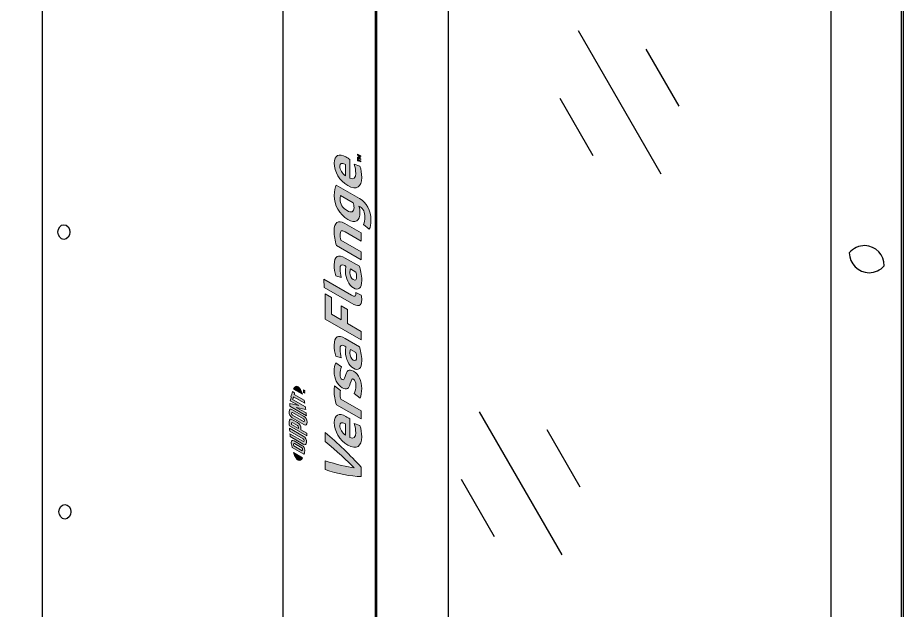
# Model space of a CAD drawing. Extents: x -1140 to 5605, y -816 to 1734.
# Drawn here: x 3730.2 to 3922.7, y 39.7 to 168.6 of the extents above; entities that cross this region are included whole.
import ezdxf

# ---------------------------------------------------------------- set-up
doc = ezdxf.new("R2010")
doc.units = 0
doc.header["$MEASUREMENT"] = 0
for name, color, linetype, lineweight in [('.ATI-DETAIL', 7, 'Continuous', 0), ('G-ANNO-TTLB', 7, 'Continuous', 0), ('TYVEK', 7, 'Continuous', 0)]:
    doc.layers.add(name, color=color, linetype=linetype, lineweight=lineweight)

# ---------------------------------------------------------------- blocks, each defined once
blk = doc.blocks.new('Block_71')
at = {"layer": 'TYVEK', "color": 18, "lineweight": 25, "true_color": 0x000000}
for points in [[(3895.78, 136.62)], [(3895.78, -34.82)]]:
    blk.add_lwpolyline(points, dxfattribs=at)
blk = doc.blocks.new('Block_76')
at = {"layer": 'TYVEK', "color": 4, "lineweight": 25, "true_color": 0x00ffff}
for points in [[(3785.64, 56.07)], [(3808.08, 43.2)]]:
    blk.add_lwpolyline(points, dxfattribs=at)
blk = doc.blocks.new('Block_103')
at = {"layer": 'TYVEK', "true_color": 0x18467f, "transparency": 33554687}
h = blk.add_hatch(color=156, dxfattribs=at)
h.dxf.hatch_style = 2
edge = h.paths.add_edge_path()
edge.add_spline(control_points=[(3790.2, 85.72), (3790.23, 85.86), (3790.25, 85.99), (3790.28, 86.12), (3790.28, 86.12), (3792.7, 84.73), (3792.7, 84.73), (3792.67, 84.88), (3792.61, 85.16), (3792.57, 85.35), (3792.57, 85.35), (3790.39, 86.6), (3790.39, 86.6), (3790.43, 86.74), (3790.47, 86.87), (3790.5, 86.99), (3790.5, 86.99), (3790.03, 87.26), (3790.03, 87.26), (3789.9, 86.9), (3789.8, 86.5), (3789.7, 86.01), (3789.7, 86.01), (3790.2, 85.72), (3790.2, 85.72)], knot_values=[0, 0, 0, 0, 1, 1, 1, 2, 2, 2, 3, 3, 3, 4, 4, 4, 5, 5, 5, 6, 6, 6, 7, 7, 7, 8, 8, 8, 8], degree=3, periodic=0)
h = blk.add_hatch(color=156, dxfattribs=at)
h.dxf.hatch_style = 2
edge = h.paths.add_edge_path()
edge.add_spline(control_points=[(3791.24, 88.31), (3791.59, 88.1), (3791.93, 87.51), (3792.22, 86.65), (3792.22, 86.65), (3790.26, 87.78), (3790.26, 87.78), (3790.55, 88.31), (3790.88, 88.52), (3791.24, 88.31)], knot_values=[0, 0, 0, 0, 1, 1, 1, 2, 2, 2, 3, 3, 3, 3], degree=3, periodic=0)
edge.add_line((3791.24, 88.31), (3791.24, 88.31))
h = blk.add_hatch(color=156, dxfattribs=at)
h.dxf.hatch_style = 2
edge = h.paths.add_edge_path()
edge.add_spline(control_points=[(3792.41, 87.31), (3792.41, 87.31), (3792.41, 87.37), (3792.41, 87.37), (3792.41, 87.37), (3792.54, 87.39), (3792.54, 87.39), (3792.54, 87.39), (3792.41, 87.57), (3792.41, 87.57), (3792.41, 87.57), (3792.41, 87.63), (3792.41, 87.63), (3792.41, 87.63), (3792.69, 87.47), (3792.69, 87.47), (3792.69, 87.47), (3792.69, 87.41), (3792.69, 87.41), (3792.69, 87.41), (3792.49, 87.53), (3792.49, 87.53), (3792.49, 87.53), (3792.63, 87.35), (3792.63, 87.35), (3792.63, 87.35), (3792.63, 87.34), (3792.63, 87.34), (3792.63, 87.34), (3792.49, 87.32), (3792.49, 87.32), (3792.49, 87.32), (3792.69, 87.21), (3792.69, 87.21), (3792.69, 87.21), (3792.69, 87.15), (3792.69, 87.15), (3792.69, 87.15), (3792.41, 87.31), (3792.41, 87.31)], knot_values=[0, 0, 0, 0, 1, 1, 1, 2, 2, 2, 3, 3, 3, 4, 4, 4, 5, 5, 5, 6, 6, 6, 7, 7, 7, 8, 8, 8, 9, 9, 9, 10, 10, 10, 11, 11, 11, 12, 12, 12, 13, 13, 13, 13], degree=3, periodic=0)
edge = h.paths.add_edge_path()
edge.add_spline(control_points=[(3792.46, 87.05), (3792.46, 87.05), (3792.46, 86.95), (3792.46, 86.95), (3792.46, 86.95), (3792.41, 86.98), (3792.41, 86.98), (3792.41, 86.98), (3792.41, 87.24), (3792.41, 87.24), (3792.41, 87.24), (3792.46, 87.21), (3792.46, 87.21), (3792.46, 87.21), (3792.46, 87.11), (3792.46, 87.11), (3792.46, 87.11), (3792.69, 86.98), (3792.69, 86.98), (3792.69, 86.98), (3792.69, 86.92), (3792.69, 86.92), (3792.69, 86.92), (3792.46, 87.05), (3792.46, 87.05)], knot_values=[0, 0, 0, 0, 1, 1, 1, 2, 2, 2, 3, 3, 3, 4, 4, 4, 5, 5, 5, 6, 6, 6, 7, 7, 7, 8, 8, 8, 8], degree=3, periodic=0)
h = blk.add_hatch(color=156, dxfattribs=at)
h.dxf.hatch_style = 2
edge = h.paths.add_edge_path()
edge.add_spline(control_points=[(3791.41, 84.2), (3791.41, 84.2), (3789.48, 84.64), (3789.48, 84.64), (3789.46, 84.47), (3789.44, 84.26), (3789.42, 84.09), (3789.42, 84.09), (3793.06, 82), (3793.06, 82), (3793.05, 82.12), (3793.02, 82.45), (3793, 82.62), (3793, 82.62), (3790.86, 83.8), (3790.86, 83.8), (3790.86, 83.8), (3792.92, 83.33), (3792.92, 83.33), (3792.9, 83.5), (3792.86, 83.74), (3792.84, 83.9), (3792.84, 83.9), (3789.64, 85.74), (3789.64, 85.74), (3789.62, 85.61), (3789.58, 85.35), (3789.56, 85.23), (3789.56, 85.23), (3791.41, 84.2), (3791.41, 84.2)], knot_values=[0, 0, 0, 0, 1, 1, 1, 2, 2, 2, 3, 3, 3, 4, 4, 4, 5, 5, 5, 6, 6, 6, 7, 7, 7, 8, 8, 8, 9, 9, 9, 10, 10, 10, 10], degree=3, periodic=0)
h = blk.add_hatch(color=156, dxfattribs=at)
h.dxf.hatch_style = 2
edge = h.paths.add_edge_path()
edge.add_spline(control_points=[(3792.42, 81.31), (3792.57, 81.22), (3792.65, 81.12), (3792.66, 80.9), (3792.66, 80.67), (3792.58, 80.66), (3792.42, 80.75), (3792.42, 80.75), (3790.06, 82.12), (3790.06, 82.12), (3789.91, 82.21), (3789.82, 82.32), (3789.83, 82.53), (3789.83, 82.75), (3789.91, 82.76), (3790.06, 82.67), (3790.06, 82.67), (3792.42, 81.31), (3792.42, 81.31)], knot_values=[0, 0, 0, 0, 1, 1, 1, 2, 2, 2, 3, 3, 3, 4, 4, 4, 5, 5, 5, 6, 6, 6, 6], degree=3, periodic=0)
edge = h.paths.add_edge_path()
edge.add_spline(control_points=[(3789.3, 82.84), (3789.27, 82.29), (3789.49, 81.83), (3789.99, 81.54), (3789.99, 81.54), (3792.47, 80.11), (3792.47, 80.11), (3792.99, 79.8), (3793.21, 79.98), (3793.19, 80.59), (3793.17, 81.19), (3792.97, 81.61), (3792.41, 81.93), (3792.41, 81.93), (3790.05, 83.3), (3790.05, 83.3), (3789.51, 83.61), (3789.32, 83.44), (3789.3, 82.84)], knot_values=[0, 0, 0, 0, 1, 1, 1, 2, 2, 2, 3, 3, 3, 4, 4, 4, 5, 5, 5, 6, 6, 6, 6], degree=3, periodic=0)
edge.add_line((3789.3, 82.84), (3789.3, 82.84))
h = blk.add_hatch(color=156, dxfattribs=at)
h.dxf.hatch_style = 2
edge = h.paths.add_edge_path()
edge.add_spline(control_points=[(3791.1, 79.89), (3791.26, 79.8), (3791.35, 79.68), (3791.35, 79.44), (3791.35, 79.44), (3791.35, 79.22), (3791.35, 79.22), (3791.35, 79.22), (3789.85, 80.09), (3789.85, 80.09), (3789.85, 80.18), (3789.85, 80.23), (3789.85, 80.29), (3789.85, 80.56), (3789.93, 80.56), (3790.1, 80.47), (3790.1, 80.47), (3791.1, 79.89), (3791.1, 79.89)], knot_values=[0, 0, 0, 0, 1, 1, 1, 2, 2, 2, 3, 3, 3, 4, 4, 4, 5, 5, 5, 6, 6, 6, 6], degree=3, periodic=0)
edge = h.paths.add_edge_path()
edge.add_spline(control_points=[(3789.32, 80.63), (3789.32, 80.53), (3789.33, 80.13), (3789.35, 79.77), (3789.35, 79.77), (3793.14, 77.58), (3793.14, 77.58), (3793.14, 77.7), (3793.16, 78.01), (3793.16, 78.18), (3793.16, 78.18), (3791.87, 78.92), (3791.87, 78.92), (3791.87, 78.92), (3791.87, 79.16), (3791.87, 79.16), (3791.87, 79.8), (3791.62, 80.21), (3791.14, 80.49), (3791.14, 80.49), (3790.02, 81.13), (3790.02, 81.13), (3789.55, 81.4), (3789.32, 81.24), (3789.32, 80.63)], knot_values=[0, 0, 0, 0, 1, 1, 1, 2, 2, 2, 3, 3, 3, 4, 4, 4, 5, 5, 5, 6, 6, 6, 7, 7, 7, 8, 8, 8, 8], degree=3, periodic=0)
edge.add_line((3789.32, 80.63), (3789.32, 80.63))
h = blk.add_hatch(color=156, dxfattribs=at)
h.dxf.hatch_style = 2
edge = h.paths.add_edge_path()
edge.add_spline(control_points=[(3792.34, 76.95), (3792.49, 76.87), (3792.58, 76.75), (3792.56, 76.55), (3792.54, 76.35), (3792.46, 76.34), (3792.28, 76.45), (3792.28, 76.45), (3789.47, 78.07), (3789.47, 78.07), (3789.48, 77.92), (3789.52, 77.59), (3789.53, 77.45), (3789.53, 77.45), (3792.38, 75.8), (3792.38, 75.8), (3792.84, 75.54), (3793.01, 75.69), (3793.07, 76.26), (3793.13, 76.77), (3792.89, 77.25), (3792.38, 77.54), (3792.38, 77.54), (3789.37, 79.28), (3789.37, 79.28), (3789.38, 79.16), (3789.41, 78.77), (3789.42, 78.64), (3789.42, 78.64), (3792.34, 76.95), (3792.34, 76.95)], knot_values=[0, 0, 0, 0, 1, 1, 1, 2, 2, 2, 3, 3, 3, 4, 4, 4, 5, 5, 5, 6, 6, 6, 7, 7, 7, 8, 8, 8, 9, 9, 9, 10, 10, 10, 10], degree=3, periodic=0)
h = blk.add_hatch(color=156, dxfattribs=at)
h.dxf.hatch_style = 2
edge = h.paths.add_edge_path()
edge.add_spline(control_points=[(3792.03, 75.02), (3792.18, 74.93), (3792.23, 74.8), (3792.23, 74.68), (3792.23, 74.58), (3792.2, 74.45), (3792.17, 74.35), (3792.17, 74.35), (3790.31, 75.42), (3790.31, 75.42), (3790.28, 75.56), (3790.25, 75.73), (3790.25, 75.82), (3790.25, 75.95), (3790.3, 76.02), (3790.45, 75.93), (3790.45, 75.93), (3792.03, 75.02), (3792.03, 75.02)], knot_values=[0, 0, 0, 0, 1, 1, 1, 2, 2, 2, 3, 3, 3, 4, 4, 4, 5, 5, 5, 6, 6, 6, 6], degree=3, periodic=0)
edge = h.paths.add_edge_path()
edge.add_spline(control_points=[(3789.76, 76.19), (3789.76, 75.99), (3789.81, 75.68), (3789.95, 75.1), (3789.95, 75.1), (3792.53, 73.6), (3792.53, 73.6), (3792.65, 73.98), (3792.72, 74.28), (3792.72, 74.48), (3792.72, 74.92), (3792.48, 75.31), (3792.1, 75.53), (3792.1, 75.53), (3790.38, 76.52), (3790.38, 76.52), (3790, 76.75), (3789.76, 76.63), (3789.76, 76.19)], knot_values=[0, 0, 0, 0, 1, 1, 1, 2, 2, 2, 3, 3, 3, 4, 4, 4, 5, 5, 5, 6, 6, 6, 6], degree=3, periodic=0)
edge.add_line((3789.76, 76.19), (3789.76, 76.19))
h = blk.add_hatch(color=156, dxfattribs=at)
h.dxf.hatch_style = 2
edge = h.paths.add_edge_path()
edge.add_spline(control_points=[(3791.24, 72.3), (3791.59, 72.1), (3791.93, 72.3), (3792.22, 72.83), (3792.22, 72.83), (3790.26, 73.96), (3790.26, 73.96), (3790.55, 73.1), (3790.88, 72.51), (3791.24, 72.3)], knot_values=[0, 0, 0, 0, 1, 1, 1, 2, 2, 2, 3, 3, 3, 3], degree=3, periodic=0)
edge.add_line((3791.24, 72.3), (3791.24, 72.3))
at = {"layer": 'TYVEK'}
for points, knots in [([(3790.2, 85.72), (3790.23, 85.86), (3790.25, 85.99), (3790.28, 86.12), (3790.28, 86.12), (3792.7, 84.73), (3792.7, 84.73), (3792.67, 84.88), (3792.61, 85.16), (3792.57, 85.35), (3792.57, 85.35), (3790.39, 86.6), (3790.39, 86.6), (3790.43, 86.74), (3790.47, 86.87), (3790.5, 86.99), (3790.5, 86.99), (3790.03, 87.26), (3790.03, 87.26), (3789.9, 86.9), (3789.8, 86.5), (3789.7, 86.01), (3789.7, 86.01), (3790.2, 85.72), (3790.2, 85.72)], [0, 0, 0, 0, 1, 1, 1, 2, 2, 2, 3, 3, 3, 4, 4, 4, 5, 5, 5, 6, 6, 6, 7, 7, 7, 8, 8, 8, 8]), ([(3791.24, 88.31), (3791.59, 88.1), (3791.93, 87.51), (3792.22, 86.65), (3792.22, 86.65), (3790.26, 87.78), (3790.26, 87.78), (3790.55, 88.31), (3790.88, 88.52), (3791.24, 88.31)], [0, 0, 0, 0, 1, 1, 1, 2, 2, 2, 3, 3, 3, 3]), ([(3792.41, 87.31), (3792.41, 87.31), (3792.41, 87.37), (3792.41, 87.37), (3792.41, 87.37), (3792.54, 87.39), (3792.54, 87.39), (3792.54, 87.39), (3792.41, 87.57), (3792.41, 87.57), (3792.41, 87.57), (3792.41, 87.63), (3792.41, 87.63), (3792.41, 87.63), (3792.69, 87.47), (3792.69, 87.47), (3792.69, 87.47), (3792.69, 87.41), (3792.69, 87.41), (3792.69, 87.41), (3792.49, 87.53), (3792.49, 87.53), (3792.49, 87.53), (3792.63, 87.35), (3792.63, 87.35), (3792.63, 87.35), (3792.63, 87.34), (3792.63, 87.34), (3792.63, 87.34), (3792.49, 87.32), (3792.49, 87.32), (3792.49, 87.32), (3792.69, 87.21), (3792.69, 87.21), (3792.69, 87.21), (3792.69, 87.15), (3792.69, 87.15), (3792.69, 87.15), (3792.41, 87.31), (3792.41, 87.31)], [0, 0, 0, 0, 1, 1, 1, 2, 2, 2, 3, 3, 3, 4, 4, 4, 5, 5, 5, 6, 6, 6, 7, 7, 7, 8, 8, 8, 9, 9, 9, 10, 10, 10, 11, 11, 11, 12, 12, 12, 13, 13, 13, 13]), ([(3792.46, 87.05), (3792.46, 87.05), (3792.46, 86.95), (3792.46, 86.95), (3792.46, 86.95), (3792.41, 86.98), (3792.41, 86.98), (3792.41, 86.98), (3792.41, 87.24), (3792.41, 87.24), (3792.41, 87.24), (3792.46, 87.21), (3792.46, 87.21), (3792.46, 87.21), (3792.46, 87.11), (3792.46, 87.11), (3792.46, 87.11), (3792.69, 86.98), (3792.69, 86.98), (3792.69, 86.98), (3792.69, 86.92), (3792.69, 86.92), (3792.69, 86.92), (3792.46, 87.05), (3792.46, 87.05)], [0, 0, 0, 0, 1, 1, 1, 2, 2, 2, 3, 3, 3, 4, 4, 4, 5, 5, 5, 6, 6, 6, 7, 7, 7, 8, 8, 8, 8]), ([(3791.41, 84.2), (3791.41, 84.2), (3789.48, 84.64), (3789.48, 84.64), (3789.46, 84.47), (3789.44, 84.26), (3789.42, 84.09), (3789.42, 84.09), (3793.06, 82), (3793.06, 82), (3793.05, 82.12), (3793.02, 82.45), (3793, 82.62), (3793, 82.62), (3790.86, 83.8), (3790.86, 83.8), (3790.86, 83.8), (3792.92, 83.33), (3792.92, 83.33), (3792.9, 83.5), (3792.86, 83.74), (3792.84, 83.9), (3792.84, 83.9), (3789.64, 85.74), (3789.64, 85.74), (3789.62, 85.61), (3789.58, 85.35), (3789.56, 85.23), (3789.56, 85.23), (3791.41, 84.2), (3791.41, 84.2)], [0, 0, 0, 0, 1, 1, 1, 2, 2, 2, 3, 3, 3, 4, 4, 4, 5, 5, 5, 6, 6, 6, 7, 7, 7, 8, 8, 8, 9, 9, 9, 10, 10, 10, 10]), ([(3789.3, 82.84), (3789.27, 82.29), (3789.49, 81.83), (3789.99, 81.54), (3789.99, 81.54), (3792.47, 80.11), (3792.47, 80.11), (3792.99, 79.8), (3793.21, 79.98), (3793.19, 80.59), (3793.17, 81.19), (3792.97, 81.61), (3792.41, 81.93), (3792.41, 81.93), (3790.05, 83.3), (3790.05, 83.3), (3789.51, 83.61), (3789.32, 83.44), (3789.3, 82.84)], [0, 0, 0, 0, 1, 1, 1, 2, 2, 2, 3, 3, 3, 4, 4, 4, 5, 5, 5, 6, 6, 6, 6]), ([(3789.32, 80.63), (3789.32, 80.53), (3789.33, 80.13), (3789.35, 79.77), (3789.35, 79.77), (3793.14, 77.58), (3793.14, 77.58), (3793.14, 77.7), (3793.16, 78.01), (3793.16, 78.18), (3793.16, 78.18), (3791.87, 78.92), (3791.87, 78.92), (3791.87, 78.92), (3791.87, 79.16), (3791.87, 79.16), (3791.87, 79.8), (3791.62, 80.21), (3791.14, 80.49), (3791.14, 80.49), (3790.02, 81.13), (3790.02, 81.13), (3789.55, 81.4), (3789.32, 81.24), (3789.32, 80.63)], [0, 0, 0, 0, 1, 1, 1, 2, 2, 2, 3, 3, 3, 4, 4, 4, 5, 5, 5, 6, 6, 6, 7, 7, 7, 8, 8, 8, 8]), ([(3792.42, 81.31), (3792.57, 81.22), (3792.65, 81.12), (3792.66, 80.9), (3792.66, 80.67), (3792.58, 80.66), (3792.42, 80.75), (3792.42, 80.75), (3790.06, 82.12), (3790.06, 82.12), (3789.91, 82.21), (3789.82, 82.32), (3789.83, 82.53), (3789.83, 82.75), (3789.91, 82.76), (3790.06, 82.67), (3790.06, 82.67), (3792.42, 81.31), (3792.42, 81.31)], [0, 0, 0, 0, 1, 1, 1, 2, 2, 2, 3, 3, 3, 4, 4, 4, 5, 5, 5, 6, 6, 6, 6]), ([(3792.34, 76.95), (3792.49, 76.87), (3792.58, 76.75), (3792.56, 76.55), (3792.54, 76.35), (3792.46, 76.34), (3792.28, 76.45), (3792.28, 76.45), (3789.47, 78.07), (3789.47, 78.07), (3789.48, 77.92), (3789.52, 77.59), (3789.53, 77.45), (3789.53, 77.45), (3792.38, 75.8), (3792.38, 75.8), (3792.84, 75.54), (3793.01, 75.69), (3793.07, 76.26), (3793.13, 76.77), (3792.89, 77.25), (3792.38, 77.54), (3792.38, 77.54), (3789.37, 79.28), (3789.37, 79.28), (3789.38, 79.16), (3789.41, 78.77), (3789.42, 78.64), (3789.42, 78.64), (3792.34, 76.95), (3792.34, 76.95)], [0, 0, 0, 0, 1, 1, 1, 2, 2, 2, 3, 3, 3, 4, 4, 4, 5, 5, 5, 6, 6, 6, 7, 7, 7, 8, 8, 8, 9, 9, 9, 10, 10, 10, 10]), ([(3791.1, 79.89), (3791.26, 79.8), (3791.35, 79.68), (3791.35, 79.44), (3791.35, 79.44), (3791.35, 79.22), (3791.35, 79.22), (3791.35, 79.22), (3789.85, 80.09), (3789.85, 80.09), (3789.85, 80.18), (3789.85, 80.23), (3789.85, 80.29), (3789.85, 80.56), (3789.93, 80.56), (3790.1, 80.47), (3790.1, 80.47), (3791.1, 79.89), (3791.1, 79.89)], [0, 0, 0, 0, 1, 1, 1, 2, 2, 2, 3, 3, 3, 4, 4, 4, 5, 5, 5, 6, 6, 6, 6]), ([(3789.76, 76.19), (3789.76, 75.99), (3789.81, 75.68), (3789.95, 75.1), (3789.95, 75.1), (3792.53, 73.6), (3792.53, 73.6), (3792.65, 73.98), (3792.72, 74.28), (3792.72, 74.48), (3792.72, 74.92), (3792.48, 75.31), (3792.1, 75.53), (3792.1, 75.53), (3790.38, 76.52), (3790.38, 76.52), (3790, 76.75), (3789.76, 76.63), (3789.76, 76.19)], [0, 0, 0, 0, 1, 1, 1, 2, 2, 2, 3, 3, 3, 4, 4, 4, 5, 5, 5, 6, 6, 6, 6]), ([(3792.03, 75.02), (3792.18, 74.93), (3792.23, 74.8), (3792.23, 74.68), (3792.23, 74.58), (3792.2, 74.45), (3792.17, 74.35), (3792.17, 74.35), (3790.31, 75.42), (3790.31, 75.42), (3790.28, 75.56), (3790.25, 75.73), (3790.25, 75.82), (3790.25, 75.95), (3790.3, 76.02), (3790.45, 75.93), (3790.45, 75.93), (3792.03, 75.02), (3792.03, 75.02)], [0, 0, 0, 0, 1, 1, 1, 2, 2, 2, 3, 3, 3, 4, 4, 4, 5, 5, 5, 6, 6, 6, 6]), ([(3791.24, 72.3), (3791.59, 72.1), (3791.93, 72.3), (3792.22, 72.83), (3792.22, 72.83), (3790.26, 73.96), (3790.26, 73.96), (3790.55, 73.1), (3790.88, 72.51), (3791.24, 72.3)], [0, 0, 0, 0, 1, 1, 1, 2, 2, 2, 3, 3, 3, 3])]:
    blk.add_open_spline(points, degree=3, knots=knots, dxfattribs=at)
blk = doc.blocks.new('Block_105')
at = {"layer": 'TYVEK', "true_color": 0x18467f, "transparency": 33554687}
h = blk.add_hatch(color=156, dxfattribs=at)
h.dxf.hatch_style = 2
edge = h.paths.add_edge_path()
edge.add_spline(control_points=[(3804.21, 138.91), (3804.21, 138.91), (3804.89, 138.52), (3804.89, 138.52), (3804.89, 138.52), (3804.89, 138.38), (3804.89, 138.38), (3804.89, 138.38), (3804.57, 138.57), (3804.57, 138.57), (3804.52, 138.59), (3804.48, 138.62), (3804.44, 138.64), (3804.55, 138.53), (3804.66, 138.4), (3804.77, 138.25), (3804.77, 138.25), (3804.77, 138.12), (3804.77, 138.12), (3804.66, 138.1), (3804.55, 138.1), (3804.44, 138.1), (3804.48, 138.09), (3804.52, 138.06), (3804.57, 138.04), (3804.57, 138.04), (3804.89, 137.85), (3804.89, 137.85), (3804.89, 137.85), (3804.89, 137.71), (3804.89, 137.71), (3804.89, 137.71), (3804.21, 138.1), (3804.21, 138.1), (3804.21, 138.1), (3804.21, 138.26), (3804.21, 138.26), (3804.36, 138.24), (3804.49, 138.24), (3804.63, 138.26), (3804.49, 138.45), (3804.36, 138.59), (3804.21, 138.75), (3804.21, 138.75), (3804.21, 138.91), (3804.21, 138.91)], knot_values=[0, 0, 0, 0, 1, 1, 1, 2, 2, 2, 3, 3, 3, 4, 4, 4, 5, 5, 5, 6, 6, 6, 7, 7, 7, 8, 8, 8, 9, 9, 9, 10, 10, 10, 11, 11, 11, 12, 12, 12, 13, 13, 13, 14, 14, 14, 15, 15, 15, 15], degree=3, periodic=0)
h = blk.add_hatch(color=156, dxfattribs=at)
h.dxf.hatch_style = 2
h.paths.add_polyline_path([(3804.33, 137.56), (3804.33, 137.35), (3804.21, 137.42), (3804.21, 137.99), (3804.33, 137.92), (3804.33, 137.72), (3804.89, 137.4), (3804.89, 137.24)])
at = {"layer": 'TYVEK'}
blk.add_lwpolyline([(3804.33, 137.56), (3804.33, 137.35), (3804.21, 137.42), (3804.21, 137.99), (3804.33, 137.92), (3804.33, 137.72), (3804.89, 137.4), (3804.89, 137.24)], close=True, dxfattribs=at)
blk.add_open_spline([(3804.21, 138.91), (3804.21, 138.91), (3804.89, 138.52), (3804.89, 138.52), (3804.89, 138.52), (3804.89, 138.38), (3804.89, 138.38), (3804.89, 138.38), (3804.57, 138.57), (3804.57, 138.57), (3804.52, 138.59), (3804.48, 138.62), (3804.44, 138.64), (3804.55, 138.53), (3804.66, 138.4), (3804.77, 138.25), (3804.77, 138.25), (3804.77, 138.12), (3804.77, 138.12), (3804.66, 138.1), (3804.55, 138.1), (3804.44, 138.1), (3804.48, 138.09), (3804.52, 138.06), (3804.57, 138.04), (3804.57, 138.04), (3804.89, 137.85), (3804.89, 137.85), (3804.89, 137.85), (3804.89, 137.71), (3804.89, 137.71), (3804.89, 137.71), (3804.21, 138.1), (3804.21, 138.1), (3804.21, 138.1), (3804.21, 138.26), (3804.21, 138.26), (3804.36, 138.24), (3804.49, 138.24), (3804.63, 138.26), (3804.49, 138.45), (3804.36, 138.59), (3804.21, 138.75), (3804.21, 138.75), (3804.21, 138.91), (3804.21, 138.91)], degree=3, knots=[0, 0, 0, 0, 1, 1, 1, 2, 2, 2, 3, 3, 3, 4, 4, 4, 5, 5, 5, 6, 6, 6, 7, 7, 7, 8, 8, 8, 9, 9, 9, 10, 10, 10, 11, 11, 11, 12, 12, 12, 13, 13, 13, 14, 14, 14, 15, 15, 15, 15], dxfattribs=at)
blk = doc.blocks.new('Block_106')
at = {"layer": 'TYVEK', "true_color": 0x18467f, "transparency": 33554687}
h = blk.add_hatch(color=156, dxfattribs=at)
h.dxf.hatch_style = 2
edge = h.paths.add_edge_path()
edge.add_spline(control_points=[(3801.56, 134.2), (3801.56, 134.2), (3801.56, 136.63), (3801.56, 136.63), (3801.56, 136.63), (3801.42, 136.71), (3801.42, 136.71), (3800.8, 137.07), (3800.34, 136.95), (3800.34, 136.25), (3800.34, 135.5), (3800.8, 134.75), (3801.56, 134.2)], knot_values=[0, 0, 0, 0, 1, 1, 1, 2, 2, 2, 3, 3, 3, 4, 4, 4, 4], degree=3, periodic=0)
edge = h.paths.add_edge_path()
edge.add_spline(control_points=[(3804.72, 136.26), (3804.94, 135.57), (3805.1, 134.64), (3805.1, 133.8), (3805.1, 131.73), (3803.95, 130.98), (3802.1, 132.05), (3800.31, 133.08), (3799.1, 135.07), (3799.1, 136.96), (3799.1, 138.64), (3800.15, 139.14), (3801.65, 138.28), (3801.98, 138.08), (3802.27, 137.89), (3802.5, 137.73), (3802.5, 137.73), (3802.5, 133.68), (3802.5, 133.68), (3803.39, 133.33), (3803.8, 133.7), (3803.8, 134.72), (3803.8, 135.35), (3803.67, 136.03), (3803.47, 136.7), (3803.47, 136.7), (3804.72, 136.26), (3804.72, 136.26)], knot_values=[0, 0, 0, 0, 1, 1, 1, 2, 2, 2, 3, 3, 3, 4, 4, 4, 5, 5, 5, 6, 6, 6, 7, 7, 7, 8, 8, 8, 9, 9, 9, 9], degree=3, periodic=0)
h = blk.add_hatch(color=156, dxfattribs=at)
h.dxf.hatch_style = 2
edge = h.paths.add_edge_path()
edge.add_spline(control_points=[(3803.42, 127.27), (3803.42, 127.63), (3803.34, 127.97), (3803.23, 128.3), (3803.23, 128.3), (3800.5, 129.87), (3800.5, 129.87), (3800.44, 129.67), (3800.38, 129.42), (3800.38, 129.13), (3800.38, 128.08), (3800.99, 127.13), (3801.9, 126.6), (3802.83, 126.06), (3803.42, 126.28), (3803.42, 127.27)], knot_values=[0, 0, 0, 0, 1, 1, 1, 2, 2, 2, 3, 3, 3, 4, 4, 4, 5, 5, 5, 5], degree=3, periodic=0)
edge = h.paths.add_edge_path()
edge.add_spline(control_points=[(3807.09, 124.58), (3807.09, 123.61), (3806.99, 123.09), (3806.74, 122.54), (3806.74, 122.54), (3805.52, 123.61), (3805.52, 123.61), (3805.71, 124.04), (3805.8, 124.58), (3805.8, 125.22), (3805.8, 126.21), (3805.44, 127.02), (3804.76, 127.42), (3804.76, 127.42), (3804.5, 127.56), (3804.5, 127.56), (3804.64, 127.09), (3804.7, 126.64), (3804.7, 126.24), (3804.7, 124.34), (3803.73, 123.74), (3802.04, 124.71), (3800.24, 125.75), (3799.1, 127.81), (3799.1, 129.87), (3799.1, 130.89), (3799.33, 131.73), (3799.55, 132.18), (3799.55, 132.18), (3804.6, 129.26), (3804.6, 129.26), (3806.18, 128.35), (3807.09, 126.58), (3807.09, 124.58)], knot_values=[0, 0, 0, 0, 1, 1, 1, 2, 2, 2, 3, 3, 3, 4, 4, 4, 5, 5, 5, 6, 6, 6, 7, 7, 7, 8, 8, 8, 9, 9, 9, 10, 10, 10, 11, 11, 11, 11], degree=3, periodic=0)
h = blk.add_hatch(color=156, dxfattribs=at)
h.dxf.hatch_style = 2
edge = h.paths.add_edge_path()
edge.add_spline(control_points=[(3804.96, 115.91), (3804.96, 115.91), (3799.6, 119.01), (3799.6, 119.01), (3799.3, 119.99), (3799.1, 121.21), (3799.1, 122.19), (3799.1, 124.07), (3799.91, 124.68), (3801.4, 123.82), (3801.4, 123.82), (3804.96, 121.77), (3804.96, 121.77), (3804.96, 121.77), (3804.96, 119.99), (3804.96, 119.99), (3804.96, 119.99), (3801.51, 121.99), (3801.51, 121.99), (3800.74, 122.43), (3800.38, 122.23), (3800.38, 121.44), (3800.38, 121.03), (3800.45, 120.61), (3800.58, 120.2), (3800.58, 120.2), (3804.96, 117.67), (3804.96, 117.67), (3804.96, 117.67), (3804.96, 115.91), (3804.96, 115.91)], knot_values=[0, 0, 0, 0, 1, 1, 1, 2, 2, 2, 3, 3, 3, 4, 4, 4, 5, 5, 5, 6, 6, 6, 7, 7, 7, 8, 8, 8, 9, 9, 9, 10, 10, 10, 10], degree=3, periodic=0)
h = blk.add_hatch(color=156, dxfattribs=at)
h.dxf.hatch_style = 2
edge = h.paths.add_edge_path()
edge.add_spline(control_points=[(3803.83, 113.23), (3803.83, 113.23), (3802.63, 113.92), (3802.63, 113.92), (3802.58, 113.65), (3802.54, 113.37), (3802.54, 113.06), (3802.54, 112.47), (3802.74, 111.89), (3803.27, 111.59), (3803.74, 111.31), (3803.99, 111.56), (3803.99, 112.24), (3803.99, 112.62), (3803.92, 112.98), (3803.83, 113.23)], knot_values=[0, 0, 0, 0, 1, 1, 1, 2, 2, 2, 3, 3, 3, 4, 4, 4, 5, 5, 5, 5], degree=3, periodic=0)
edge = h.paths.add_edge_path()
edge.add_spline(control_points=[(3805.1, 111.42), (3805.1, 109.66), (3804.35, 109.21), (3803.34, 109.79), (3802.23, 110.43), (3801.58, 111.84), (3801.57, 113.39), (3801.57, 113.75), (3801.61, 114.19), (3801.66, 114.48), (3801.66, 114.48), (3801.39, 114.64), (3801.39, 114.64), (3800.71, 115.03), (3800.38, 114.77), (3800.38, 113.91), (3800.38, 113.34), (3800.46, 112.69), (3800.65, 112.06), (3800.65, 112.06), (3799.44, 112.44), (3799.44, 112.44), (3799.24, 113.1), (3799.1, 114.07), (3799.1, 114.85), (3799.1, 116.74), (3799.98, 117.17), (3801.49, 116.3), (3801.49, 116.3), (3804.6, 114.5), (3804.6, 114.5), (3804.84, 113.84), (3805.1, 112.7), (3805.1, 111.42)], knot_values=[0, 0, 0, 0, 1, 1, 1, 2, 2, 2, 3, 3, 3, 4, 4, 4, 5, 5, 5, 6, 6, 6, 7, 7, 7, 8, 8, 8, 9, 9, 9, 10, 10, 10, 11, 11, 11, 11], degree=3, periodic=0)
h = blk.add_hatch(color=156, dxfattribs=at)
h.dxf.hatch_style = 2
edge = h.paths.add_edge_path()
edge.add_spline(control_points=[(3802.89, 108.22), (3803.5, 107.87), (3803.82, 107.87), (3803.82, 108.38), (3803.82, 108.51), (3803.81, 108.64), (3803.79, 108.77), (3803.79, 108.77), (3805.01, 108.19), (3805.01, 108.19), (3805.05, 107.92), (3805.1, 107.5), (3805.1, 107.24), (3805.1, 105.77), (3804.26, 105.66), (3802.91, 106.44), (3802.91, 106.44), (3796.93, 109.89), (3796.93, 109.89), (3796.93, 109.89), (3796.84, 111.71), (3796.84, 111.71), (3796.84, 111.71), (3802.89, 108.22), (3802.89, 108.22)], knot_values=[0, 0, 0, 0, 1, 1, 1, 2, 2, 2, 3, 3, 3, 4, 4, 4, 5, 5, 5, 6, 6, 6, 7, 7, 7, 8, 8, 8, 8], degree=3, periodic=0)
h = blk.add_hatch(color=156, dxfattribs=at)
h.dxf.hatch_style = 2
edge = h.paths.add_edge_path()
edge.add_spline(control_points=[(3804.96, 98.5), (3804.96, 98.5), (3797.12, 103.03), (3797.12, 103.03), (3797.12, 103.03), (3797.12, 108.5), (3797.12, 108.5), (3797.12, 108.5), (3798.49, 107.71), (3798.49, 107.71), (3798.49, 107.71), (3798.49, 104.07), (3798.49, 104.07), (3798.49, 104.07), (3800.62, 102.85), (3800.62, 102.85), (3800.62, 102.85), (3800.62, 105.9), (3800.62, 105.9), (3800.62, 105.9), (3801.98, 105.11), (3801.98, 105.11), (3801.98, 105.11), (3801.98, 102.06), (3801.98, 102.06), (3801.98, 102.06), (3804.96, 100.34), (3804.96, 100.34), (3804.96, 100.34), (3804.96, 98.5), (3804.96, 98.5)], knot_values=[0, 0, 0, 0, 1, 1, 1, 2, 2, 2, 3, 3, 3, 4, 4, 4, 5, 5, 5, 6, 6, 6, 7, 7, 7, 8, 8, 8, 9, 9, 9, 10, 10, 10, 10], degree=3, periodic=0)
h = blk.add_hatch(color=156, dxfattribs=at)
h.dxf.hatch_style = 2
edge = h.paths.add_edge_path()
edge.add_spline(control_points=[(3803.83, 95.74), (3803.83, 95.74), (3802.63, 96.43), (3802.63, 96.43), (3802.58, 96.17), (3802.54, 95.88), (3802.54, 95.57), (3802.54, 94.98), (3802.74, 94.4), (3803.27, 94.1), (3803.74, 93.83), (3803.99, 94.07), (3803.99, 94.75), (3803.99, 95.14), (3803.92, 95.49), (3803.83, 95.74)], knot_values=[0, 0, 0, 0, 1, 1, 1, 2, 2, 2, 3, 3, 3, 4, 4, 4, 5, 5, 5, 5], degree=3, periodic=0)
edge = h.paths.add_edge_path()
edge.add_spline(control_points=[(3805.1, 93.93), (3805.1, 92.17), (3804.35, 91.72), (3803.34, 92.3), (3802.23, 92.94), (3801.58, 94.36), (3801.57, 95.9), (3801.57, 96.26), (3801.61, 96.7), (3801.66, 96.99), (3801.66, 96.99), (3801.39, 97.15), (3801.39, 97.15), (3800.71, 97.54), (3800.38, 97.28), (3800.38, 96.42), (3800.38, 95.86), (3800.46, 95.21), (3800.65, 94.57), (3800.65, 94.57), (3799.44, 94.95), (3799.44, 94.95), (3799.24, 95.62), (3799.1, 96.58), (3799.1, 97.36), (3799.1, 99.25), (3799.98, 99.68), (3801.49, 98.81), (3801.49, 98.81), (3804.6, 97.01), (3804.6, 97.01), (3804.84, 96.35), (3805.1, 95.21), (3805.1, 93.93)], knot_values=[0, 0, 0, 0, 1, 1, 1, 2, 2, 2, 3, 3, 3, 4, 4, 4, 5, 5, 5, 6, 6, 6, 7, 7, 7, 8, 8, 8, 9, 9, 9, 10, 10, 10, 11, 11, 11, 11], degree=3, periodic=0)
h = blk.add_hatch(color=156, dxfattribs=at)
h.dxf.hatch_style = 2
edge = h.paths.add_edge_path()
edge.add_spline(control_points=[(3800.68, 92.61), (3800.53, 92.11), (3800.38, 91.62), (3800.38, 91), (3800.38, 90.46), (3800.52, 90.03), (3800.84, 89.84), (3801.18, 89.65), (3801.28, 89.88), (3801.47, 90.54), (3801.83, 91.83), (3802.26, 92.27), (3803.29, 91.67), (3804.5, 90.97), (3805.1, 89.5), (3805.1, 87.93), (3805.1, 87.11), (3804.95, 86.29), (3804.73, 85.82), (3804.73, 85.82), (3803.46, 86.8), (3803.46, 86.8), (3803.65, 87.25), (3803.82, 87.88), (3803.82, 88.63), (3803.82, 89.22), (3803.64, 89.74), (3803.33, 89.92), (3802.96, 90.13), (3802.86, 89.87), (3802.6, 88.97), (3802.33, 87.94), (3801.85, 87.51), (3800.87, 88.07), (3799.73, 88.73), (3799.1, 90.03), (3799.1, 91.6), (3799.1, 92.33), (3799.24, 93.09), (3799.43, 93.53), (3799.43, 93.53), (3800.68, 92.61), (3800.68, 92.61)], knot_values=[0, 0, 0, 0, 1, 1, 1, 2, 2, 2, 3, 3, 3, 4, 4, 4, 5, 5, 5, 6, 6, 6, 7, 7, 7, 8, 8, 8, 9, 9, 9, 10, 10, 10, 11, 11, 11, 12, 12, 12, 13, 13, 13, 14, 14, 14, 14], degree=3, periodic=0)
h = blk.add_hatch(color=156, dxfattribs=at)
h.dxf.hatch_style = 2
edge = h.paths.add_edge_path()
edge.add_spline(control_points=[(3799.1, 87.36), (3799.1, 87.82), (3799.15, 88.23), (3799.21, 88.46), (3799.21, 88.46), (3800.47, 87.47), (3800.47, 87.47), (3800.4, 87.29), (3800.38, 87.04), (3800.38, 86.77), (3800.38, 86.29), (3800.46, 85.93), (3800.57, 85.59), (3800.57, 85.59), (3804.96, 83.06), (3804.96, 83.06), (3804.96, 83.06), (3804.96, 81.28), (3804.96, 81.28), (3804.96, 81.28), (3799.6, 84.38), (3799.6, 84.38), (3799.3, 85.25), (3799.1, 86.44), (3799.1, 87.36)], knot_values=[0, 0, 0, 0, 1, 1, 1, 2, 2, 2, 3, 3, 3, 4, 4, 4, 5, 5, 5, 6, 6, 6, 7, 7, 7, 8, 8, 8, 8], degree=3, periodic=0)
h = blk.add_hatch(color=156, dxfattribs=at)
h.dxf.hatch_style = 2
edge = h.paths.add_edge_path()
edge.add_spline(control_points=[(3801.56, 77.77), (3801.56, 77.77), (3801.56, 80.21), (3801.56, 80.21), (3801.56, 80.21), (3801.42, 80.28), (3801.42, 80.28), (3800.8, 80.65), (3800.34, 80.53), (3800.34, 79.82), (3800.34, 79.08), (3800.8, 78.32), (3801.56, 77.77)], knot_values=[0, 0, 0, 0, 1, 1, 1, 2, 2, 2, 3, 3, 3, 4, 4, 4, 4], degree=3, periodic=0)
edge = h.paths.add_edge_path()
edge.add_spline(control_points=[(3804.72, 79.83), (3804.94, 79.14), (3805.1, 78.22), (3805.1, 77.37), (3805.1, 75.3), (3803.95, 74.55), (3802.1, 75.62), (3800.31, 76.65), (3799.1, 78.64), (3799.1, 80.53), (3799.1, 82.21), (3800.15, 82.72), (3801.65, 81.85), (3801.98, 81.66), (3802.27, 81.46), (3802.5, 81.31), (3802.5, 81.31), (3802.5, 77.25), (3802.5, 77.25), (3803.39, 76.9), (3803.8, 77.27), (3803.8, 78.3), (3803.8, 78.93), (3803.67, 79.6), (3803.47, 80.27), (3803.47, 80.27), (3804.72, 79.83), (3804.72, 79.83)], knot_values=[0, 0, 0, 0, 1, 1, 1, 2, 2, 2, 3, 3, 3, 4, 4, 4, 5, 5, 5, 6, 6, 6, 7, 7, 7, 8, 8, 8, 9, 9, 9, 9], degree=3, periodic=0)
h = blk.add_hatch(color=156, dxfattribs=at)
h.dxf.hatch_style = 2
edge = h.paths.add_edge_path()
edge.add_spline(control_points=[(3804.96, 68.74), (3802.72, 68.8), (3799.8, 69.38), (3797.12, 70.29), (3797.12, 70.29), (3797.12, 72.19), (3797.12, 72.19), (3799.53, 71.4), (3802.1, 70.79), (3803.43, 70.65), (3802.1, 72.06), (3799.53, 74.42), (3797.12, 76.41), (3797.12, 76.41), (3797.12, 78.31), (3797.12, 78.31), (3799.8, 76.12), (3802.72, 73.33), (3804.96, 70.81), (3804.96, 70.81), (3804.96, 68.74), (3804.96, 68.74)], knot_values=[0, 0, 0, 0, 1, 1, 1, 2, 2, 2, 3, 3, 3, 4, 4, 4, 5, 5, 5, 6, 6, 6, 7, 7, 7, 7], degree=3, periodic=0)
at = {"layer": 'TYVEK'}
for points, knots in [([(3804.72, 136.26), (3804.94, 135.57), (3805.1, 134.64), (3805.1, 133.8), (3805.1, 131.73), (3803.95, 130.98), (3802.1, 132.05), (3800.31, 133.08), (3799.1, 135.07), (3799.1, 136.96), (3799.1, 138.64), (3800.15, 139.14), (3801.65, 138.28), (3801.98, 138.08), (3802.27, 137.89), (3802.5, 137.73), (3802.5, 137.73), (3802.5, 133.68), (3802.5, 133.68), (3803.39, 133.33), (3803.8, 133.7), (3803.8, 134.72), (3803.8, 135.35), (3803.67, 136.03), (3803.47, 136.7), (3803.47, 136.7), (3804.72, 136.26), (3804.72, 136.26)], [0, 0, 0, 0, 1, 1, 1, 2, 2, 2, 3, 3, 3, 4, 4, 4, 5, 5, 5, 6, 6, 6, 7, 7, 7, 8, 8, 8, 9, 9, 9, 9]), ([(3801.56, 134.2), (3801.56, 134.2), (3801.56, 136.63), (3801.56, 136.63), (3801.56, 136.63), (3801.42, 136.71), (3801.42, 136.71), (3800.8, 137.07), (3800.34, 136.95), (3800.34, 136.25), (3800.34, 135.5), (3800.8, 134.75), (3801.56, 134.2)], [0, 0, 0, 0, 1, 1, 1, 2, 2, 2, 3, 3, 3, 4, 4, 4, 4]), ([(3807.09, 124.58), (3807.09, 123.61), (3806.99, 123.09), (3806.74, 122.54), (3806.74, 122.54), (3805.52, 123.61), (3805.52, 123.61), (3805.71, 124.04), (3805.8, 124.58), (3805.8, 125.22), (3805.8, 126.21), (3805.44, 127.02), (3804.76, 127.42), (3804.76, 127.42), (3804.5, 127.56), (3804.5, 127.56), (3804.64, 127.09), (3804.7, 126.64), (3804.7, 126.24), (3804.7, 124.34), (3803.73, 123.74), (3802.04, 124.71), (3800.24, 125.75), (3799.1, 127.81), (3799.1, 129.87), (3799.1, 130.89), (3799.33, 131.73), (3799.55, 132.18), (3799.55, 132.18), (3804.6, 129.26), (3804.6, 129.26), (3806.18, 128.35), (3807.09, 126.58), (3807.09, 124.58)], [0, 0, 0, 0, 1, 1, 1, 2, 2, 2, 3, 3, 3, 4, 4, 4, 5, 5, 5, 6, 6, 6, 7, 7, 7, 8, 8, 8, 9, 9, 9, 10, 10, 10, 11, 11, 11, 11]), ([(3803.42, 127.27), (3803.42, 127.63), (3803.34, 127.97), (3803.23, 128.3), (3803.23, 128.3), (3800.5, 129.87), (3800.5, 129.87), (3800.44, 129.67), (3800.38, 129.42), (3800.38, 129.13), (3800.38, 128.08), (3800.99, 127.13), (3801.9, 126.6), (3802.83, 126.06), (3803.42, 126.28), (3803.42, 127.27)], [0, 0, 0, 0, 1, 1, 1, 2, 2, 2, 3, 3, 3, 4, 4, 4, 5, 5, 5, 5]), ([(3804.96, 115.91), (3804.96, 115.91), (3799.6, 119.01), (3799.6, 119.01), (3799.3, 119.99), (3799.1, 121.21), (3799.1, 122.19), (3799.1, 124.07), (3799.91, 124.68), (3801.4, 123.82), (3801.4, 123.82), (3804.96, 121.77), (3804.96, 121.77), (3804.96, 121.77), (3804.96, 119.99), (3804.96, 119.99), (3804.96, 119.99), (3801.51, 121.99), (3801.51, 121.99), (3800.74, 122.43), (3800.38, 122.23), (3800.38, 121.44), (3800.38, 121.03), (3800.45, 120.61), (3800.58, 120.2), (3800.58, 120.2), (3804.96, 117.67), (3804.96, 117.67), (3804.96, 117.67), (3804.96, 115.91), (3804.96, 115.91)], [0, 0, 0, 0, 1, 1, 1, 2, 2, 2, 3, 3, 3, 4, 4, 4, 5, 5, 5, 6, 6, 6, 7, 7, 7, 8, 8, 8, 9, 9, 9, 10, 10, 10, 10]), ([(3805.1, 111.42), (3805.1, 109.66), (3804.35, 109.21), (3803.34, 109.79), (3802.23, 110.43), (3801.58, 111.84), (3801.57, 113.39), (3801.57, 113.75), (3801.61, 114.19), (3801.66, 114.48), (3801.66, 114.48), (3801.39, 114.64), (3801.39, 114.64), (3800.71, 115.03), (3800.38, 114.77), (3800.38, 113.91), (3800.38, 113.34), (3800.46, 112.69), (3800.65, 112.06), (3800.65, 112.06), (3799.44, 112.44), (3799.44, 112.44), (3799.24, 113.1), (3799.1, 114.07), (3799.1, 114.85), (3799.1, 116.74), (3799.98, 117.17), (3801.49, 116.3), (3801.49, 116.3), (3804.6, 114.5), (3804.6, 114.5), (3804.84, 113.84), (3805.1, 112.7), (3805.1, 111.42)], [0, 0, 0, 0, 1, 1, 1, 2, 2, 2, 3, 3, 3, 4, 4, 4, 5, 5, 5, 6, 6, 6, 7, 7, 7, 8, 8, 8, 9, 9, 9, 10, 10, 10, 11, 11, 11, 11]), ([(3803.83, 113.23), (3803.83, 113.23), (3802.63, 113.92), (3802.63, 113.92), (3802.58, 113.65), (3802.54, 113.37), (3802.54, 113.06), (3802.54, 112.47), (3802.74, 111.89), (3803.27, 111.59), (3803.74, 111.31), (3803.99, 111.56), (3803.99, 112.24), (3803.99, 112.62), (3803.92, 112.98), (3803.83, 113.23)], [0, 0, 0, 0, 1, 1, 1, 2, 2, 2, 3, 3, 3, 4, 4, 4, 5, 5, 5, 5]), ([(3802.89, 108.22), (3803.5, 107.87), (3803.82, 107.87), (3803.82, 108.38), (3803.82, 108.51), (3803.81, 108.64), (3803.79, 108.77), (3803.79, 108.77), (3805.01, 108.19), (3805.01, 108.19), (3805.05, 107.92), (3805.1, 107.5), (3805.1, 107.24), (3805.1, 105.77), (3804.26, 105.66), (3802.91, 106.44), (3802.91, 106.44), (3796.93, 109.89), (3796.93, 109.89), (3796.93, 109.89), (3796.84, 111.71), (3796.84, 111.71), (3796.84, 111.71), (3802.89, 108.22), (3802.89, 108.22)], [0, 0, 0, 0, 1, 1, 1, 2, 2, 2, 3, 3, 3, 4, 4, 4, 5, 5, 5, 6, 6, 6, 7, 7, 7, 8, 8, 8, 8]), ([(3804.96, 98.5), (3804.96, 98.5), (3797.12, 103.03), (3797.12, 103.03), (3797.12, 103.03), (3797.12, 108.5), (3797.12, 108.5), (3797.12, 108.5), (3798.49, 107.71), (3798.49, 107.71), (3798.49, 107.71), (3798.49, 104.07), (3798.49, 104.07), (3798.49, 104.07), (3800.62, 102.85), (3800.62, 102.85), (3800.62, 102.85), (3800.62, 105.9), (3800.62, 105.9), (3800.62, 105.9), (3801.98, 105.11), (3801.98, 105.11), (3801.98, 105.11), (3801.98, 102.06), (3801.98, 102.06), (3801.98, 102.06), (3804.96, 100.34), (3804.96, 100.34), (3804.96, 100.34), (3804.96, 98.5), (3804.96, 98.5)], [0, 0, 0, 0, 1, 1, 1, 2, 2, 2, 3, 3, 3, 4, 4, 4, 5, 5, 5, 6, 6, 6, 7, 7, 7, 8, 8, 8, 9, 9, 9, 10, 10, 10, 10]), ([(3805.1, 93.93), (3805.1, 92.17), (3804.35, 91.72), (3803.34, 92.3), (3802.23, 92.94), (3801.58, 94.36), (3801.57, 95.9), (3801.57, 96.26), (3801.61, 96.7), (3801.66, 96.99), (3801.66, 96.99), (3801.39, 97.15), (3801.39, 97.15), (3800.71, 97.54), (3800.38, 97.28), (3800.38, 96.42), (3800.38, 95.86), (3800.46, 95.21), (3800.65, 94.57), (3800.65, 94.57), (3799.44, 94.95), (3799.44, 94.95), (3799.24, 95.62), (3799.1, 96.58), (3799.1, 97.36), (3799.1, 99.25), (3799.98, 99.68), (3801.49, 98.81), (3801.49, 98.81), (3804.6, 97.01), (3804.6, 97.01), (3804.84, 96.35), (3805.1, 95.21), (3805.1, 93.93)], [0, 0, 0, 0, 1, 1, 1, 2, 2, 2, 3, 3, 3, 4, 4, 4, 5, 5, 5, 6, 6, 6, 7, 7, 7, 8, 8, 8, 9, 9, 9, 10, 10, 10, 11, 11, 11, 11]), ([(3803.83, 95.74), (3803.83, 95.74), (3802.63, 96.43), (3802.63, 96.43), (3802.58, 96.17), (3802.54, 95.88), (3802.54, 95.57), (3802.54, 94.98), (3802.74, 94.4), (3803.27, 94.1), (3803.74, 93.83), (3803.99, 94.07), (3803.99, 94.75), (3803.99, 95.14), (3803.92, 95.49), (3803.83, 95.74)], [0, 0, 0, 0, 1, 1, 1, 2, 2, 2, 3, 3, 3, 4, 4, 4, 5, 5, 5, 5]), ([(3800.68, 92.61), (3800.53, 92.11), (3800.38, 91.62), (3800.38, 91), (3800.38, 90.46), (3800.52, 90.03), (3800.84, 89.84), (3801.18, 89.65), (3801.28, 89.88), (3801.47, 90.54), (3801.83, 91.83), (3802.26, 92.27), (3803.29, 91.67), (3804.5, 90.97), (3805.1, 89.5), (3805.1, 87.93), (3805.1, 87.11), (3804.95, 86.29), (3804.73, 85.82), (3804.73, 85.82), (3803.46, 86.8), (3803.46, 86.8), (3803.65, 87.25), (3803.82, 87.88), (3803.82, 88.63), (3803.82, 89.22), (3803.64, 89.74), (3803.33, 89.92), (3802.96, 90.13), (3802.86, 89.87), (3802.6, 88.97), (3802.33, 87.94), (3801.85, 87.51), (3800.87, 88.07), (3799.73, 88.73), (3799.1, 90.03), (3799.1, 91.6), (3799.1, 92.33), (3799.24, 93.09), (3799.43, 93.53), (3799.43, 93.53), (3800.68, 92.61), (3800.68, 92.61)], [0, 0, 0, 0, 1, 1, 1, 2, 2, 2, 3, 3, 3, 4, 4, 4, 5, 5, 5, 6, 6, 6, 7, 7, 7, 8, 8, 8, 9, 9, 9, 10, 10, 10, 11, 11, 11, 12, 12, 12, 13, 13, 13, 14, 14, 14, 14]), ([(3799.1, 87.36), (3799.1, 87.82), (3799.15, 88.23), (3799.21, 88.46), (3799.21, 88.46), (3800.47, 87.47), (3800.47, 87.47), (3800.4, 87.29), (3800.38, 87.04), (3800.38, 86.77), (3800.38, 86.29), (3800.46, 85.93), (3800.57, 85.59), (3800.57, 85.59), (3804.96, 83.06), (3804.96, 83.06), (3804.96, 83.06), (3804.96, 81.28), (3804.96, 81.28), (3804.96, 81.28), (3799.6, 84.38), (3799.6, 84.38), (3799.3, 85.25), (3799.1, 86.44), (3799.1, 87.36)], [0, 0, 0, 0, 1, 1, 1, 2, 2, 2, 3, 3, 3, 4, 4, 4, 5, 5, 5, 6, 6, 6, 7, 7, 7, 8, 8, 8, 8]), ([(3804.72, 79.83), (3804.94, 79.14), (3805.1, 78.22), (3805.1, 77.37), (3805.1, 75.3), (3803.95, 74.55), (3802.1, 75.62), (3800.31, 76.65), (3799.1, 78.64), (3799.1, 80.53), (3799.1, 82.21), (3800.15, 82.72), (3801.65, 81.85), (3801.98, 81.66), (3802.27, 81.46), (3802.5, 81.31), (3802.5, 81.31), (3802.5, 77.25), (3802.5, 77.25), (3803.39, 76.9), (3803.8, 77.27), (3803.8, 78.3), (3803.8, 78.93), (3803.67, 79.6), (3803.47, 80.27), (3803.47, 80.27), (3804.72, 79.83), (3804.72, 79.83)], [0, 0, 0, 0, 1, 1, 1, 2, 2, 2, 3, 3, 3, 4, 4, 4, 5, 5, 5, 6, 6, 6, 7, 7, 7, 8, 8, 8, 9, 9, 9, 9]), ([(3801.56, 77.77), (3801.56, 77.77), (3801.56, 80.21), (3801.56, 80.21), (3801.56, 80.21), (3801.42, 80.28), (3801.42, 80.28), (3800.8, 80.65), (3800.34, 80.53), (3800.34, 79.82), (3800.34, 79.08), (3800.8, 78.32), (3801.56, 77.77)], [0, 0, 0, 0, 1, 1, 1, 2, 2, 2, 3, 3, 3, 4, 4, 4, 4]), ([(3804.96, 68.74), (3802.72, 68.8), (3799.8, 69.38), (3797.12, 70.29), (3797.12, 70.29), (3797.12, 72.19), (3797.12, 72.19), (3799.53, 71.4), (3802.1, 70.79), (3803.43, 70.65), (3802.1, 72.06), (3799.53, 74.42), (3797.12, 76.41), (3797.12, 76.41), (3797.12, 78.31), (3797.12, 78.31), (3799.8, 76.12), (3802.72, 73.33), (3804.96, 70.81), (3804.96, 70.81), (3804.96, 68.74), (3804.96, 68.74)], [0, 0, 0, 0, 1, 1, 1, 2, 2, 2, 3, 3, 3, 4, 4, 4, 5, 5, 5, 6, 6, 6, 7, 7, 7, 7])]:
    blk.add_open_spline(points, degree=3, knots=knots, dxfattribs=at)
blk = doc.blocks.new('Block_104')
at = {"layer": 'TYVEK'}
for name in ['Block_106', 'Block_105']:
    blk.add_blockref(name, (0, 0), dxfattribs=at)
blk = doc.blocks.new('Block_102')
at = {"layer": 'TYVEK'}
for name in ['Block_104', 'Block_103']:
    blk.add_blockref(name, (0, 0), dxfattribs=at)

msp = doc.modelspace()

# ---------------------------------------------------------------- hatches: boundary and pattern name
at = {"layer": 'G-ANNO-TTLB', "true_color": 0xff00ff, "transparency": 33554687}
h = msp.add_hatch(color=6, dxfattribs=at)
edge = h.paths.add_edge_path()
edge.add_spline(control_points=[(5285.56, -733.23), (5285.56, -733.23), (2356.04, -733.23), (2356.04, -733.23), (2356.04, -733.23), (2356.04, 1723.77), (2356.04, 1723.77), (2356.04, 1723.77), (5285.56, 1723.77), (5285.56, 1723.77), (5285.56, 1723.77), (5285.56, -733.23), (5285.56, -733.23)], knot_values=[0, 0, 0, 0, 1, 1, 1, 2, 2, 2, 3, 3, 3, 4, 4, 4, 4], degree=3, periodic=0)
edge = h.paths.add_edge_path()
edge.add_spline(control_points=[(2365.04, 1714.77), (2365.04, 1714.77), (2365.04, -724.23), (2365.04, -724.23), (2365.04, -724.23), (5276.56, -724.23), (5276.56, -724.23), (5276.56, -724.23), (5276.56, 1714.77), (5276.56, 1714.77), (5276.56, 1714.77), (2365.04, 1714.77), (2365.04, 1714.77)], knot_values=[0, 0, 0, 0, 1, 1, 1, 2, 2, 2, 3, 3, 3, 4, 4, 4, 4], degree=3, periodic=0)
edge.add_line((2365.04, 1714.77), (2365.04, 1714.77))

# ---------------------------------------------------------------- linework, layer by layer
at = {"layer": '.ATI-DETAIL', "color": 251, "lineweight": 25, "true_color": 0x5b5b5b}
for p, q in [((3870.23, 134.56), (3852.24, 165.71)), ((3874.18, 149.3), (3866.98, 161.76)), ((3855.49, 138.51), (3848.3, 150.97)), ((3848.71, 51.71), (3830.73, 82.85)), ((3852.66, 66.44), (3845.47, 78.9)), ((3833.97, 55.65), (3826.78, 68.11))]:
    msp.add_line(p, q, dxfattribs=at)
at = {"layer": 'G-ANNO-TTLB'}
for points in [[(5285.56, -733.23), (5285.56, -733.23), (2356.04, -733.23), (2356.04, -733.23), (2356.04, -733.23), (2356.04, 1723.77), (2356.04, 1723.77), (2356.04, 1723.77), (5285.56, 1723.77), (5285.56, 1723.77), (5285.56, 1723.77), (5285.56, -733.23), (5285.56, -733.23)], [(2365.04, 1714.77), (2365.04, 1714.77), (2365.04, -724.23), (2365.04, -724.23), (2365.04, -724.23), (5276.56, -724.23), (5276.56, -724.23), (5276.56, -724.23), (5276.56, 1714.77), (5276.56, 1714.77), (5276.56, 1714.77), (2365.04, 1714.77), (2365.04, 1714.77)]]:
    msp.add_open_spline(points, degree=3, knots=[0, 0, 0, 0, 1, 1, 1, 2, 2, 2, 3, 3, 3, 4, 4, 4, 4], dxfattribs=at)
at = {"layer": 'TYVEK', "color": 2, "lineweight": 30, "true_color": 0xffff00}
msp.add_line((3735.52, 466.87), (3735.52, -6.4), dxfattribs=at)
at = {"layer": 'TYVEK', "color": 2, "lineweight": 25, "true_color": 0xffff00}
for p, q in [((3808.13, 40.09), (3808.13, 340.73)), ((3808.13, 14.84), (3808.13, 316.25)), ((3922.55, -51.22), (3922.55, 274.53))]:
    msp.add_line(p, q, dxfattribs=at)
at = {"layer": 'TYVEK', "color": 1, "lineweight": 25, "true_color": 0xff0000}
msp.add_line((3808.33, 340.35), (3808.33, 15.14), dxfattribs=at)
msp.add_lwpolyline([(3808.33, 340.19), (3787.94, 352.09), (3787.94, -7.81), (3808.33, -19.54)], close=True, dxfattribs=at)
at = {"layer": 'TYVEK', "color": 3, "lineweight": 25, "true_color": 0x00ff00}
for points in [[(3808.33, 15.14), (3808.33, 340.35), (3922.92, 274.14), (3922.92, -51.02)], [(3824.02, 24.2), (3824.02, 313.12), (3907.22, 265.08), (3907.22, -23.84)], [(3824.02, 24.2), (3824.02, 313.12), (3907.22, 265.08), (3907.22, -23.84)]]:
    msp.add_lwpolyline(points, close=True, dxfattribs=at)
at = {"layer": 'TYVEK', "color": 4, "lineweight": 25, "true_color": 0x00ffff}
for points in [[(3785.64, 56.07)], [(3808.08, 43.2)]]:
    msp.add_lwpolyline(points, dxfattribs=at)
at = {"layer": 'TYVEK', "color": 252, "lineweight": 25, "true_color": 0x848484}
for centre in [(3740.29, 121.95), (3740.5, 61.09)]:
    msp.add_ellipse(centre, major_axis=(0, 1.59), ratio=0.812499, dxfattribs=at)
at = {"layer": 'TYVEK', "color": 3, "lineweight": 25, "true_color": 0x00ff00}
for points in [[(3918.81, 114.61), (3918.86, 116.98), (3916.98, 118.94), (3914.61, 118.99), (3913.3, 119.02), (3912.05, 118.44), (3911.21, 117.43)], [(3911.21, 117.43), (3911.21, 115.04), (3913.14, 113.11), (3915.53, 113.11), (3916.79, 113.11), (3917.99, 113.66), (3918.81, 114.61)]]:
    msp.add_open_spline(points, degree=3, knots=[0, 0, 0, 0, 1, 1, 1, 2, 2, 2, 2], dxfattribs=at)

# ---------------------------------------------------------------- block references
at = {"layer": 'TYVEK'}
for name in ['Block_102', 'Block_71', 'Block_76']:
    msp.add_blockref(name, (0, 0), dxfattribs=at)

doc.saveas('drawing.dxf')
